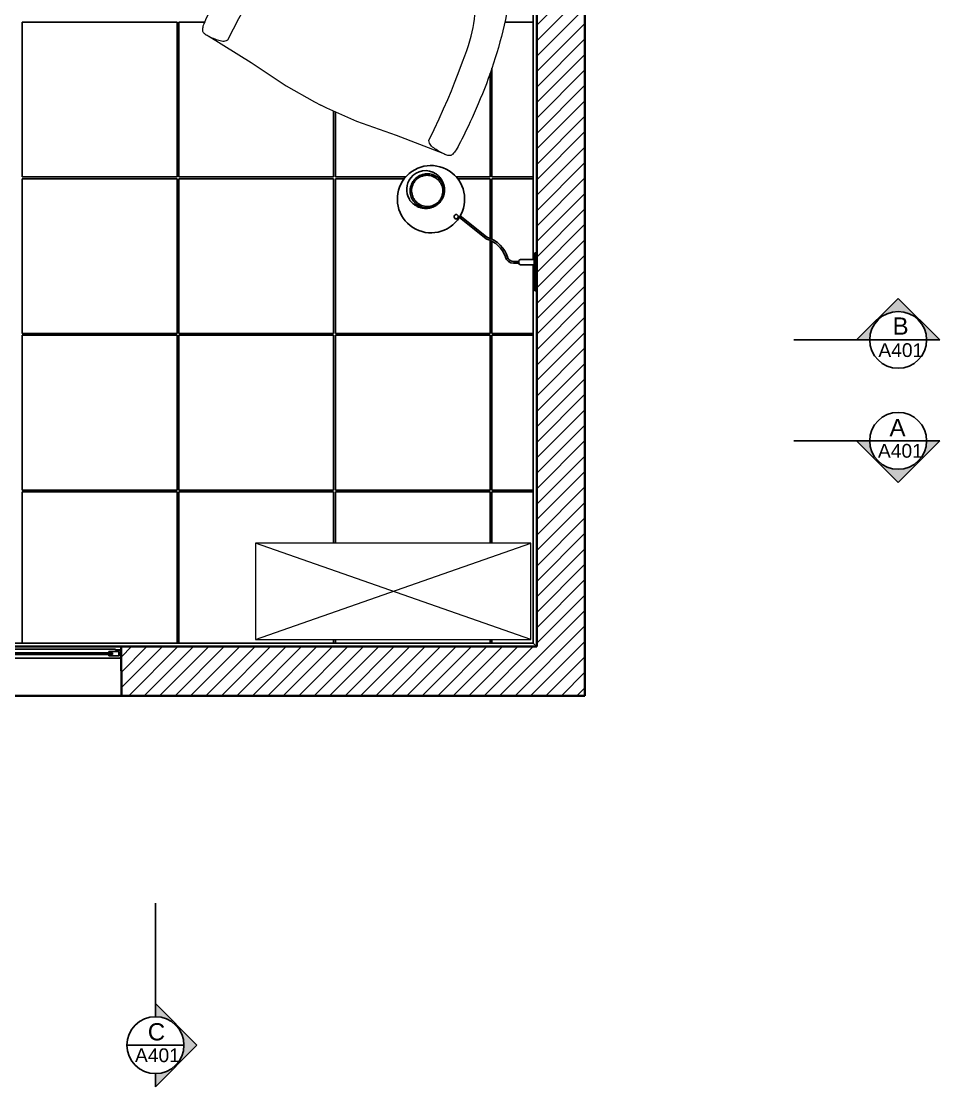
# Model space of a CAD drawing. Header units: millimetres. Extents: x 346 to 2580, y -1832 to 953.
# Drawn here: x 817.9 to 1084.7, y -1557.1 to -1247.4 of the extents above; entities that cross this region are included whole.
import ezdxf

# ---------------------------------------------------------------- set-up
doc = ezdxf.new("R2010")
doc.units = ezdxf.units.MM
for name, color, linetype, lineweight in [('A-DETL', 6, 'Continuous', 25), ('A-DETL-', 2, 'Continuous', 25), ('A-FLOR-PATT', 253, 'Continuous', 18), ('A-FURN', 253, 'Continuous', 18), ('A-FURN-', 253, 'Continuous', 0), ('A-GLAZ-FULL', 4, 'Continuous', 25), ('A-SECT-PATT', 8, 'Continuous', 18), ('A-SECT-SYMB', 70, 'Continuous', 25), ('A-WALL-FULL', 7, 'Continuous', 35)]:
    doc.layers.add(name, color=color, linetype=linetype, lineweight=lineweight)
doc.layers.add('A-FLOOR', color=142, linetype='Continuous')
doc.layers.add('A-FURN-1', color=221, linetype='Continuous')
doc.styles.add('ARIAL', font='arial.ttf')

# ---------------------------------------------------------------- blocks, each defined once
blk = doc.blocks.new('A$C0A122CAD')
at = {"layer": 'A-FURN', "color": 253}
for points in [[(-87.8, 66.83), (-88.46, 66.83), (-89.05, 66.82), (-89.58, 66.8), (-90.06, 66.77), (-90.48, 66.74), (-90.87, 66.71), (-91.23, 66.67), (-91.56, 66.63), (-91.87, 66.59), (-92.18, 66.55), (-92.49, 66.5), (-92.8, 66.45), (-93.13, 66.39), (-93.49, 66.32), (-93.87, 66.25), (-94.3, 66.16), (-94.77, 66.07), (-95.28, 65.97), (-95.82, 65.86), (-96.37, 65.75), (-96.93, 65.64), (-97.48, 65.52), (-98.02, 65.41), (-98.53, 65.3), (-99, 65.2), (-99.45, 65.1), (-99.87, 64.99), (-100.29, 64.88), (-100.72, 64.75), (-101.15, 64.61), (-101.61, 64.44), (-102.11, 64.25), (-102.64, 64.02), (-103.21, 63.77), (-103.81, 63.48), (-104.43, 63.18), (-105.06, 62.85), (-105.7, 62.5), (-106.34, 62.13), (-106.97, 61.74), (-107.59, 61.34), (-108.19, 60.92), (-108.79, 60.47), (-109.37, 59.99), (-109.95, 59.47), (-110.51, 58.9), (-111.08, 58.27), (-111.63, 57.58), (-112.19, 56.83), (-112.74, 56.01), (-113.28, 55.12), (-113.81, 54.18), (-114.33, 53.18), (-114.83, 52.13), (-115.3, 51.03), (-115.76, 49.88), (-116.18, 48.69), (-116.58, 47.46), (-116.95, 46.21), (-117.3, 44.93), (-117.63, 43.63), (-117.93, 42.33), (-118.22, 41.03), (-118.48, 39.74), (-118.73, 38.46), (-118.96, 37.19), (-119.18, 35.93), (-119.38, 34.68), (-119.56, 33.43), (-119.73, 32.18), (-119.88, 30.93), (-120.01, 29.67), (-120.14, 28.41), (-120.24, 27.15), (-120.34, 25.9), (-120.42, 24.67), (-120.49, 23.47), (-120.55, 22.3), (-120.6, 21.18), (-120.64, 20.11), (-120.67, 19.1), (-120.69, 18.15), (-120.71, 17.26), (-120.71, 16.44), (-120.71, 15.68), (-120.7, 14.99), (-120.69, 14.36), (-120.67, 13.8), (-120.64, 13.31), (-120.61, 12.88), (-120.57, 12.5), (-120.52, 12.18), (-120.45, 11.9), (-120.38, 11.67), (-120.3, 11.47), (-120.2, 11.3), (-120.09, 11.16), (-119.96, 11.05), (-119.81, 10.96), (-119.64, 10.88), (-119.46, 10.83), (-119.25, 10.79), (-119.01, 10.76), (-118.75, 10.74), (-118.46, 10.73), (-118.15, 10.74), (-117.82, 10.74), (-117.48, 10.76), (-117.14, 10.79), (-116.79, 10.82), (-116.44, 10.85), (-116.1, 10.9), (-115.77, 10.95), (-115.46, 11.01), (-115.17, 11.09), (-114.89, 11.19), (-114.63, 11.33), (-114.4, 11.49), (-114.19, 11.7), (-114, 11.96)], [(-88.17, 66.83), (-87.5, 66.83), (-86.91, 66.82), (-86.38, 66.8), (-85.91, 66.77), (-85.48, 66.74), (-85.1, 66.71), (-84.74, 66.67), (-84.41, 66.63), (-84.09, 66.59), (-83.79, 66.55), (-83.48, 66.5), (-83.17, 66.45), (-82.83, 66.39), (-82.48, 66.32), (-82.09, 66.25), (-81.66, 66.16), (-81.19, 66.07), (-80.68, 65.97), (-80.15, 65.86), (-79.59, 65.75), (-79.04, 65.64), (-78.48, 65.52), (-77.95, 65.41), (-77.44, 65.3), (-76.97, 65.2), (-76.52, 65.1), (-76.09, 64.99), (-75.67, 64.88), (-75.25, 64.75), (-74.81, 64.61), (-74.35, 64.44), (-73.86, 64.25), (-73.33, 64.02), (-72.76, 63.77), (-72.16, 63.48), (-71.54, 63.18), (-70.91, 62.85), (-70.27, 62.5), (-69.63, 62.13), (-69, 61.74), (-68.38, 61.34), (-67.77, 60.92), (-67.18, 60.47), (-66.6, 59.99), (-66.02, 59.47), (-65.45, 58.9), (-64.89, 58.27), (-64.33, 57.58), (-63.78, 56.83), (-63.23, 56.01), (-62.68, 55.12), (-62.15, 54.18), (-61.64, 53.18), (-61.14, 52.13), (-60.66, 51.03), (-60.21, 49.88), (-59.78, 48.69), (-59.39, 47.46), (-59.01, 46.21), (-58.66, 44.93), (-58.34, 43.63), (-58.03, 42.33), (-57.75, 41.03), (-57.48, 39.74), (-57.23, 38.46), (-57, 37.19), (-56.79, 35.93), (-56.59, 34.68), (-56.41, 33.43), (-56.24, 32.18), (-56.09, 30.93), (-55.95, 29.67), (-55.83, 28.41), (-55.72, 27.15), (-55.63, 25.9), (-55.55, 24.67), (-55.48, 23.47), (-55.42, 22.3), (-55.37, 21.18), (-55.33, 20.11), (-55.3, 19.1), (-55.27, 18.15), (-55.26, 17.26), (-55.25, 16.44), (-55.25, 15.68), (-55.26, 14.99), (-55.28, 14.36), (-55.3, 13.8), (-55.32, 13.31), (-55.36, 12.88), (-55.4, 12.5), (-55.45, 12.18), (-55.51, 11.9), (-55.58, 11.67), (-55.67, 11.47), (-55.77, 11.3), (-55.88, 11.16), (-56.01, 11.05), (-56.16, 10.96), (-56.32, 10.88), (-56.51, 10.83), (-56.72, 10.79), (-56.95, 10.76), (-57.22, 10.74), (-57.5, 10.73), (-57.81, 10.74), (-58.14, 10.74), (-58.48, 10.76), (-58.83, 10.79), (-59.18, 10.82), (-59.53, 10.85), (-59.87, 10.9), (-60.19, 10.95), (-60.5, 11.01), (-60.8, 11.09), (-61.08, 11.19), (-61.33, 11.33), (-61.57, 11.49), (-61.78, 11.7), (-61.97, 11.96)], [(-114, 11.96), (-113.97, 14.82), (-113.9, 17.51), (-113.8, 20.03), (-113.67, 22.38), (-113.51, 24.57), (-113.35, 26.6), (-113.17, 28.47), (-113, 30.19), (-112.83, 31.77), (-112.67, 33.2), (-112.51, 34.52), (-112.34, 35.74), (-112.15, 36.88), (-111.95, 37.94), (-111.72, 38.95), (-111.47, 39.92), (-111.18, 40.87), (-110.87, 41.8), (-110.52, 42.7), (-110.16, 43.57), (-109.78, 44.41), (-109.39, 45.22), (-108.99, 45.99), (-108.58, 46.72), (-108.18, 47.4), (-107.78, 48.05), (-107.37, 48.65), (-106.96, 49.22), (-106.54, 49.75), (-106.1, 50.25), (-105.66, 50.71), (-105.2, 51.13), (-104.72, 51.53), (-104.23, 51.89), (-103.72, 52.22), (-103.18, 52.52), (-102.63, 52.8), (-102.06, 53.05), (-101.47, 53.27), (-100.86, 53.47), (-100.23, 53.65), (-99.59, 53.8), (-98.94, 53.94), (-98.28, 54.05), (-97.62, 54.15), (-96.96, 54.23), (-96.32, 54.3), (-95.69, 54.35), (-95.08, 54.39), (-94.48, 54.42), (-93.91, 54.44), (-93.34, 54.46), (-92.77, 54.47), (-92.21, 54.47), (-91.65, 54.48), (-91.09, 54.48), (-90.52, 54.48), (-89.96, 54.48), (-89.42, 54.48), (-88.94, 54.49), (-88.51, 54.49), (-88.17, 54.48), (-87.93, 54.48), (-87.8, 54.47)], [(-61.97, 11.96), (-61.99, 14.82), (-62.06, 17.51), (-62.17, 20.03), (-62.3, 22.38), (-62.45, 24.57), (-62.62, 26.6), (-62.79, 28.47), (-62.97, 30.19), (-63.13, 31.77), (-63.29, 33.2), (-63.46, 34.52), (-63.63, 35.74), (-63.81, 36.88), (-64.02, 37.94), (-64.24, 38.95), (-64.5, 39.92), (-64.78, 40.87), (-65.1, 41.8), (-65.44, 42.7), (-65.81, 43.57), (-66.19, 44.41), (-66.58, 45.22), (-66.98, 45.99), (-67.38, 46.72), (-67.78, 47.4), (-68.19, 48.05), (-68.6, 48.65), (-69.01, 49.22), (-69.43, 49.75), (-69.86, 50.25), (-70.31, 50.71), (-70.77, 51.13), (-71.24, 51.53), (-71.74, 51.89), (-72.25, 52.22), (-72.78, 52.52), (-73.33, 52.8), (-73.9, 53.05), (-74.49, 53.27), (-75.1, 53.47), (-75.73, 53.65), (-76.38, 53.8), (-77.03, 53.94), (-77.69, 54.05), (-78.35, 54.15), (-79.01, 54.23), (-79.65, 54.3), (-80.28, 54.35), (-80.89, 54.39), (-81.48, 54.42), (-82.06, 54.44), (-82.63, 54.46), (-83.19, 54.47), (-83.75, 54.47), (-84.32, 54.48), (-84.88, 54.48), (-85.45, 54.48), (-86.01, 54.48), (-86.54, 54.48), (-87.03, 54.49), (-87.45, 54.49), (-87.8, 54.48), (-88.04, 54.48), (-88.17, 54.47)], [(-118.31, 10.73), (-106.82, 9.68), (-97.16, 8.49), (-89.58, 8.12), (-87.98, 8.1)], [(-57.66, 10.73), (-69.15, 9.68), (-78.81, 8.49), (-86.39, 8.12), (-87.98, 8.1)]]:
    blk.add_lwpolyline(points, dxfattribs=at)
blk = doc.blocks.new('spina elettrica')
at = {"layer": 'A-DETL'}
for p, q in [((580.22, 255.35), (580.72, 255.35)), ((580.22, 255.35), (580.22, 244.35)), ((580.72, 255.35), (580.72, 244.35)), ((580.72, 254.35), (580.92, 254.35)), ((580.92, 254.35), (580.92, 245.35)), ((580.92, 245.35), (580.72, 245.35)), ((580.72, 244.35), (580.22, 244.35))]:
    blk.add_line(p, q, dxfattribs=at)

msp = doc.modelspace()

# ---------------------------------------------------------------- hatches: boundary and pattern name
at = {"layer": 'A-FLOR-PATT'}
for points in [[(846.9, -1432.52), (846.9, -1429.89), (845.24, -1429.89), (845.24, -1430.14), (846.65, -1430.14), (846.65, -1432.27), (845.24, -1432.27), (845.24, -1432.52)], [(845.24, -1432.27), (845.24, -1432.52), (846.9, -1432.52), (846.9, -1429.89), (845.24, -1429.89), (845.24, -1430.14), (846.65, -1430.14), (846.65, -1432.27)]]:
    msp.add_hatch(color=256, dxfattribs=at).paths.add_polyline_path(points)
at = {"layer": 'A-SECT-PATT'}
h = msp.add_hatch(dxfattribs=at)
h.set_pattern_fill('ANSI31', color=256)
h.set_pattern_definition([(45, (101.3943, -1616.378), (-2.245064, 2.245064), [])])
h.paths.add_polyline_path([(981.61, -1141.26), (967.61, -1141.26), (967.61, -1429.15), (846.92, -1429.15), (846.95, -1443.44), (981.61, -1443.44)])
at = {"layer": 'A-SECT-SYMB'}
h = msp.add_hatch(dxfattribs=at)
h.set_pattern_fill('ANGLE', color=256, scale=0.01375)
h.set_pattern_definition([(360, (1004.78503, -1424.34498), (4e-11, 0.09604375), [0.06985, -0.02619375]), (90, (1004.78503, -1424.34498), (-0.09604375, 4e-11), [0.06985, -0.02619375])])
h.paths.add_polyline_path([(1080.89, -1340), (1084.7, -1340), (1072.64, -1327.93), (1060.57, -1340), (1064.38, -1340, -1)])
h = msp.add_hatch(dxfattribs=at)
h.set_pattern_fill('ANGLE', color=256, scale=0.01375)
h.set_pattern_definition([(360, (1004.78503, -1477.87195), (4e-11, 0.09604375), [0.06985, -0.02619375]), (90, (1004.78503, -1477.87195), (-0.09604375, 4e-11), [0.06985, -0.02619375])])
h.paths.add_polyline_path([(1080.89, -1369.34), (1084.7, -1369.34), (1072.64, -1381.41), (1060.57, -1369.34), (1064.38, -1369.34, 1)])
h = msp.add_hatch(dxfattribs=at)
h.set_pattern_fill('ANGLE', color=256, scale=0.01375)
h.set_pattern_definition([(360, (823.5463, -1675.99361), (4e-11, 0.09604375), [0.06985, -0.02619375]), (90, (823.5463, -1675.99361), (-0.09604375, 4e-11), [0.06985, -0.02619375])])
h.paths.add_polyline_path([(856.84, -1532.92), (856.84, -1536.72, -0.414214), (865.1, -1544.99, -0.414214), (856.84, -1553.26), (856.84, -1557.06), (868.9, -1544.99)])

# ---------------------------------------------------------------- linework, layer by layer
at = {"layer": 'A-DETL'}
for p, q in [((966.61, -1316.68), (966.61, -1141.26)), ((966.61, -1428.15), (966.61, -1318.18)), ((761.55, -1428.15), (849.55, -1428.15)), ((849.55, -1428.15), (966.61, -1428.15)), ((966.61, -1428.15), (967.61, -1429.15))]:
    msp.add_line(p, q, dxfattribs=at)
at = {"layer": 'A-DETL-'}
for p, q in [((945.15, -1304.42), (952.79, -1310.51)), ((953.03, -1310.02), (945.39, -1303.98)), ((962.41, -1317.18), (960.84, -1317.18)), ((962.41, -1317.72), (960.84, -1317.72)), ((962.41, -1317.68), (962.41, -1317.18)), ((962.91, -1316.68), (966.91, -1316.68)), ((966.91, -1318.18), (962.91, -1318.18)), ((966.91, -1316.68), (966.91, -1318.18))]:
    msp.add_line(p, q, dxfattribs=at)
for points in [[(953.12, -1310.68, -0.23454), (958.56, -1315.86)], [(953.35, -1310.19, -0.246192), (959.22, -1316.12)], [(960.84, -1317.72, -0.349192), (958.58, -1315.92, -0.349192)], [(960.84, -1317.18, -0.283761), (959.25, -1316.2, -0.283761)]]:
    msp.add_lwpolyline(points, format="xyb", dxfattribs=at)
for centre, radius, start, end in [((953.41, -1309.73), 1, 231.4644, 252.8425), ((953.65, -1309.24), 1, 231.6712, 252.3902), ((958.09, -1316.03), 0.5, 13.0049, 20.0442), ((959.7, -1315.97), 0.5, 197.0675, 206.6326), ((962.91, -1317.18), 0.5, 90, 180), ((962.91, -1317.68), 0.5, 180, 270)]:
    msp.add_arc(centre, radius, start, end, dxfattribs=at)
at = {"layer": 'A-FLOOR'}
for p, q in [((818.11, -1247.65), (863.11, -1247.65)), ((818.11, -1292.65), (818.11, -1247.65)), ((863.11, -1292.65), (863.11, -1247.65)), ((863.61, -1247.65), (871.09, -1247.65)), ((863.61, -1292.65), (863.61, -1247.65)), ((958.36, -1247.65), (966.61, -1247.65)), ((954.11, -1292.65), (954.11, -1262.45)), ((954.61, -1292.65), (954.61, -1261)), ((908.61, -1292.65), (908.61, -1273.48)), ((909.11, -1292.65), (909.11, -1273.7)), ((818.11, -1292.65), (863.11, -1292.65)), ((818.11, -1293.15), (863.11, -1293.15)), ((818.11, -1338.15), (818.11, -1293.15)), ((863.11, -1338.15), (863.11, -1293.15)), ((863.61, -1292.65), (908.61, -1292.65)), ((863.61, -1293.15), (908.61, -1293.15)), ((863.61, -1338.15), (863.61, -1293.15)), ((908.61, -1338.15), (908.61, -1293.15)), ((909.11, -1292.65), (929.55, -1292.65)), ((909.11, -1293.15), (929.14, -1293.15)), ((909.11, -1338.15), (909.11, -1293.15)), ((944.26, -1292.65), (954.11, -1292.65)), ((944.67, -1293.15), (954.11, -1293.15)), ((954.11, -1310.47), (954.11, -1293.15)), ((954.61, -1292.65), (966.61, -1292.65)), ((954.61, -1293.15), (966.61, -1293.15)), ((954.61, -1310.7), (954.61, -1293.15)), ((954.11, -1338.15), (954.11, -1311.06)), ((954.61, -1338.15), (954.61, -1311.31)), ((818.11, -1338.15), (863.11, -1338.15)), ((818.11, -1338.15), (863.11, -1338.15)), ((818.11, -1338.65), (863.11, -1338.65)), ((818.11, -1383.65), (818.11, -1338.65)), ((863.11, -1383.65), (863.11, -1338.65)), ((863.61, -1338.15), (908.61, -1338.15)), ((863.61, -1338.15), (908.61, -1338.15)), ((863.61, -1338.65), (908.61, -1338.65)), ((863.61, -1383.65), (863.61, -1338.65)), ((908.61, -1383.65), (908.61, -1338.65)), ((909.11, -1338.15), (954.11, -1338.15)), ((909.11, -1338.15), (954.11, -1338.15)), ((909.11, -1338.65), (954.11, -1338.65)), ((909.11, -1383.65), (909.11, -1338.65)), ((954.11, -1383.65), (954.11, -1338.65)), ((954.61, -1338.15), (966.61, -1338.15)), ((954.61, -1338.15), (966.61, -1338.15)), ((954.61, -1338.65), (966.61, -1338.65)), ((954.61, -1383.65), (954.61, -1338.65)), ((818.11, -1383.65), (863.11, -1383.65)), ((818.11, -1384.15), (863.11, -1384.15)), ((818.11, -1426.14), (818.11, -1384.15)), ((863.11, -1428.15), (863.11, -1384.15)), ((863.61, -1383.65), (908.61, -1383.65)), ((863.61, -1428.15), (863.61, -1384.15)), ((863.61, -1384.15), (908.61, -1384.15)), ((908.61, -1399.12), (908.61, -1384.15)), ((909.11, -1383.65), (954.11, -1383.65)), ((909.11, -1384.15), (954.11, -1384.15)), ((909.11, -1399.12), (909.11, -1384.15)), ((954.11, -1399.12), (954.11, -1384.15)), ((954.61, -1383.65), (966.61, -1383.65)), ((954.61, -1384.15), (966.61, -1384.15)), ((954.61, -1399.12), (954.61, -1384.15)), ((818.11, -1428.15), (818.11, -1426.14)), ((908.61, -1428.15), (908.61, -1427.12)), ((909.11, -1428.15), (909.11, -1427.12)), ((954.11, -1428.15), (954.11, -1427.12)), ((954.61, -1428.15), (954.61, -1427.12))]:
    msp.add_line(p, q, dxfattribs=at)
at = {"layer": 'A-FURN'}
for p, q in [((885.9, -1427.12), (965.9, -1399.12)), ((965.9, -1427.12), (885.9, -1399.12))]:
    msp.add_line(p, q, dxfattribs=at)
msp.add_lwpolyline([(885.9, -1427.12), (965.9, -1427.12), (965.9, -1399.12), (885.9, -1399.12), (885.9, -1427.12)], dxfattribs=at)
at = {"layer": 'A-FURN-1'}
for points in [[(939.68, -1299.74), (939.8, -1299.57), (939.92, -1299.4), (940.04, -1299.23), (940.14, -1299.04), (940.24, -1298.86), (940.33, -1298.67), (940.42, -1298.48), (940.5, -1298.28), (940.56, -1298.08), (940.63, -1297.87), (940.68, -1297.67), (940.73, -1297.46), (940.76, -1297.25), (940.79, -1297.03), (940.81, -1296.82), (940.82, -1296.6), (940.83, -1296.38), (940.82, -1296.16), (940.81, -1295.94), (940.79, -1295.72), (940.75, -1295.5), (940.71, -1295.28), (940.66, -1295.06), (940.6, -1294.85), (940.54, -1294.63), (940.46, -1294.42), (940.37, -1294.2), (940.28, -1294), (940.18, -1293.79), (940.06, -1293.59), (939.94, -1293.39), (939.81, -1293.2), (939.68, -1293.01), (939.53, -1292.83), (939.38, -1292.65), (939.22, -1292.48), (939.06, -1292.32), (938.88, -1292.16), (938.7, -1292.01), (938.52, -1291.86), (938.33, -1291.73)], [(931.54, -1300.26), (931.71, -1300.41), (931.89, -1300.56), (932.08, -1300.7), (932.27, -1300.84), (932.47, -1300.96), (932.67, -1301.08), (932.88, -1301.19), (933.09, -1301.29), (933.3, -1301.38), (933.52, -1301.46), (933.74, -1301.53), (933.96, -1301.6), (934.19, -1301.65), (934.41, -1301.7), (934.64, -1301.73), (934.86, -1301.76), (935.09, -1301.78), (935.31, -1301.78), (935.54, -1301.78), (935.76, -1301.77), (935.98, -1301.76), (936.2, -1301.73), (936.42, -1301.69), (936.64, -1301.65), (936.85, -1301.6), (937.06, -1301.54), (937.26, -1301.47), (937.47, -1301.39), (937.66, -1301.31), (937.86, -1301.22), (938.05, -1301.12), (938.23, -1301.01), (938.41, -1300.9), (938.59, -1300.78), (938.76, -1300.65), (938.92, -1300.52), (939.08, -1300.38), (939.23, -1300.24), (939.38, -1300.09), (939.52, -1299.93), (939.65, -1299.77), (939.68, -1299.74)]]:
    msp.add_lwpolyline(points, dxfattribs=at)
for centre, radius, start, end in [((936.9, -1299.1), 9.78, 321.7164, 141.7164), ((936.9, -1299.1), 9.78, 141.7164, 321.7164), ((933.75, -1297.5), 3.54, 207.4166, 231.238), ((944.22, -1304.19), 0.613, 321.7164, 141.7164), ((944.22, -1304.19), 0.613, 141.7164, 321.7164)]:
    msp.add_arc(centre, radius, start, end, dxfattribs=at)
for centre, major_axis, start_param, end_param in [((935.24, -1296.24), (3.39, 4.29), 6.351563, 7.853982), ((935.24, -1296.24), (3.39, 4.29), 1.570796, 2.792527), ((935.78, -1296.67), (3.09, 3.92), 1.570796, 1.919862), ((935.78, -1296.67), (3.09, 3.92), 1.22173, 1.570796), ((935.78, -1296.67), (3.09, 3.92), 0.872665, 1.22173), ((935.78, -1296.67), (3.09, 3.92), 0.523599, 0.872665), ((935.78, -1296.67), (3.09, 3.92), 6.108652, 6.806784), ((935.78, -1296.67), (3.09, 3.92), 5.410521, 6.108652), ((935.78, -1296.67), (3.09, 3.92), 1.919862, 2.268928), ((935.78, -1296.67), (3.09, 3.92), 2.268928, 2.617994), ((935.78, -1296.67), (3.09, 3.92), 5.061455, 5.410521), ((935.78, -1296.67), (3.09, 3.92), 2.617994, 3.316126), ((935.78, -1296.67), (3.09, 3.92), 4.014257, 4.712389), ((935.78, -1296.67), (3.09, 3.92), 4.712389, 5.061455), ((935.78, -1296.67), (3.09, 3.92), 3.316126, 4.014257)]:
    msp.add_ellipse(centre, major_axis=major_axis, ratio=0.984808, start_param=start_param, end_param=end_param, dxfattribs=at)
for points in [[(932.24, -1293.87), (932.05, -1294.1), (931.89, -1294.35), (931.76, -1294.61)], [(932.85, -1293.23), (932.63, -1293.42), (932.42, -1293.63), (932.24, -1293.87)], [(933.58, -1292.72), (933.32, -1292.87), (933.07, -1293.03), (932.85, -1293.23)], [(934.4, -1292.37), (934.12, -1292.46), (933.85, -1292.59), (933.58, -1292.72)], [(937.03, -1292.34), (936.74, -1292.26), (936.45, -1292.2), (936.16, -1292.18)], [(937.86, -1292.67), (937.59, -1292.53), (937.31, -1292.42), (937.03, -1292.34)], [(938.6, -1293.15), (938.37, -1292.96), (938.12, -1292.8), (937.86, -1292.67)], [(939.75, -1294.49), (939.46, -1293.97), (939.07, -1293.51), (938.6, -1293.15)], [(940.18, -1297.93), (940.26, -1297.64), (940.31, -1297.35), (940.33, -1297.06)], [(939.38, -1299.51), (939.57, -1299.27), (939.73, -1299.02), (939.86, -1298.76)], [(939.86, -1298.76), (939.99, -1298.5), (940.1, -1298.22), (940.18, -1297.93)], [(934.59, -1301.03), (935.16, -1301.2), (935.76, -1301.25), (936.35, -1301.19)], [(936.35, -1301.19), (936.65, -1301.15), (936.94, -1301.09), (937.22, -1301)], [(937.22, -1301), (937.5, -1300.91), (937.77, -1300.79), (938.04, -1300.65)]]:
    msp.add_open_spline(points, degree=3, dxfattribs=at)
for points, knots in [([(936.16, -1292.18), (935.86, -1292.15), (935.27, -1292.16), (934.68, -1292.28), (934.4, -1292.37)], [0.6875, 0.6875, 0.6875, 0.6875, 0.75, 0.8125, 0.8125, 0.8125, 0.8125]), ([(931.28, -1296.32), (931.26, -1296.61), (931.28, -1297.21), (931.41, -1297.79), (931.5, -1298.07)], [0.1875, 0.1875, 0.1875, 0.1875, 0.25, 0.3125, 0.3125, 0.3125, 0.3125]), ([(931.76, -1294.61), (931.62, -1294.88), (931.41, -1295.44), (931.31, -1296.02), (931.28, -1296.32)], [0.0625, 0.0625, 0.0625, 0.0625, 0.125, 0.1875, 0.1875, 0.1875, 0.1875]), ([(940.33, -1297.06), (940.35, -1296.76), (940.33, -1295.87), (940.05, -1295.01), (939.75, -1294.49)], [0.1875, 0.1875, 0.1875, 0.1875, 0.25, 0.375, 0.375, 0.375, 0.375]), ([(931.5, -1298.07), (931.6, -1298.35), (931.84, -1298.9), (932.18, -1299.39), (932.37, -1299.61)], [0.3125, 0.3125, 0.3125, 0.3125, 0.375, 0.4375, 0.4375, 0.4375, 0.4375]), ([(932.37, -1299.61), (932.57, -1299.84), (933.21, -1300.46), (934.02, -1300.87), (934.59, -1301.03)], [0.4375, 0.4375, 0.4375, 0.4375, 0.5, 0.625, 0.625, 0.625, 0.625]), ([(938.04, -1300.65), (938.3, -1300.51), (938.79, -1300.17), (939.2, -1299.74), (939.38, -1299.51)], [0.875, 0.875, 0.875, 0.875, 0.9375, 1, 1, 1, 1])]:
    msp.add_open_spline(points, degree=3, knots=knots, dxfattribs=at)
at = {"layer": 'A-GLAZ-FULL'}
for p, q in [((845.24, -1429.89), (763.92, -1429.84)), ((846.24, -1430.54), (843.32, -1430.54)), ((843.32, -1430.54), (843.32, -1430.96)), ((845.24, -1429.89), (845.24, -1430.14)), ((845.24, -1430.14), (846.65, -1430.14)), ((846.24, -1430.54), (846.24, -1431.87)), ((846.65, -1430.14), (846.65, -1432.27)), ((845.24, -1432.52), (762.25, -1432.46)), ((844.32, -1430.96), (764.83, -1430.9)), ((844.32, -1431.46), (764.83, -1431.4)), ((843.32, -1431.46), (843.32, -1431.87)), ((846.24, -1431.87), (843.32, -1431.87)), ((844.32, -1430.96), (844.32, -1431.46)), ((845.24, -1432.27), (845.24, -1432.52)), ((845.24, -1432.52), (846.9, -1432.52))]:
    msp.add_line(p, q, dxfattribs=at)
at = {"layer": 'A-SECT-SYMB'}
for p, q in [((1072.64, -1327.93), (1060.57, -1340)), ((1084.7, -1340), (1072.64, -1327.93)), ((1042.36, -1340), (1084.7, -1340)), ((1042.36, -1369.34), (1084.7, -1369.34)), ((1072.64, -1381.41), (1060.57, -1369.34)), ((1084.7, -1369.34), (1072.64, -1381.41)), ((856.84, -1503.72), (856.84, -1536.72)), ((856.84, -1532.92), (868.9, -1544.99)), ((848.59, -1544.99), (865.09, -1544.99)), ((868.9, -1544.99), (856.84, -1557.06)), ((856.84, -1557.06), (856.84, -1553.25))]:
    msp.add_line(p, q, dxfattribs=at)
for centre, radius in [((1072.64, -1340), 8.26), ((1072.64, -1369.34), 8.26), ((856.84, -1544.99), 8.27)]:
    msp.add_circle(centre, radius, dxfattribs=at)
at = {"layer": 'A-WALL-FULL'}
for p, q in [((967.61, -1429.15), (967.61, -1141.26)), ((981.61, -1141.26), (981.61, -1443.44)), ((681.61, -1429.15), (967.61, -1429.15)), ((846.92, -1429.15), (846.95, -1443.44)), ((981.61, -1443.44), (661.76, -1443.44))]:
    msp.add_line(p, q, dxfattribs=at)

# ---------------------------------------------------------------- block references
at = {"layer": 'A-DETL', "rotation": 180}
msp.add_blockref('spina elettrica', (1547.83, -1070.37), dxfattribs=at)
at = {"layer": 'A-FURN-', "color": 7, "xscale": 1.255889411065302, "yscale": 1.255889411065302, "zscale": 1.255889411065302, "rotation": 333.3767615635218}
msp.add_blockref('A$C0A122CAD', (999.1, -1330.36), dxfattribs=at)

# ---------------------------------------------------------------- texts
at = {"layer": 'A-SECT-SYMB', "attachment_point": 1, "style": 'ARIAL'}
for s, width, insert, char_height in [('B', 5.5838, (1071.01, -1333.48), 5), ('A401', 46.4642, (1066.89, -1340.97), 4), ('A401', 46.4642, (1066.76, -1370.24), 4), ('A401', 46.4642, (850.89, -1545.92), 4)]:
    msp.add_mtext_dynamic_manual_height_columns(s, width=width, gutter_width=2.5, heights=[0], dxfattribs=dict(at, insert=insert, char_height=char_height))
at = {"layer": 'A-SECT-SYMB', "char_height": 5, "attachment_point": 1, "rotation": 360, "style": 'ARIAL'}
for s, width, insert in [('A', 187.4593, (1070.12, -1362.99)), ('C', 316.7405, (854.61, -1538.6))]:
    msp.add_mtext_dynamic_manual_height_columns(s, width=width, gutter_width=12.5, heights=[0], dxfattribs=dict(at, insert=insert))

doc.saveas('drawing.dxf')
